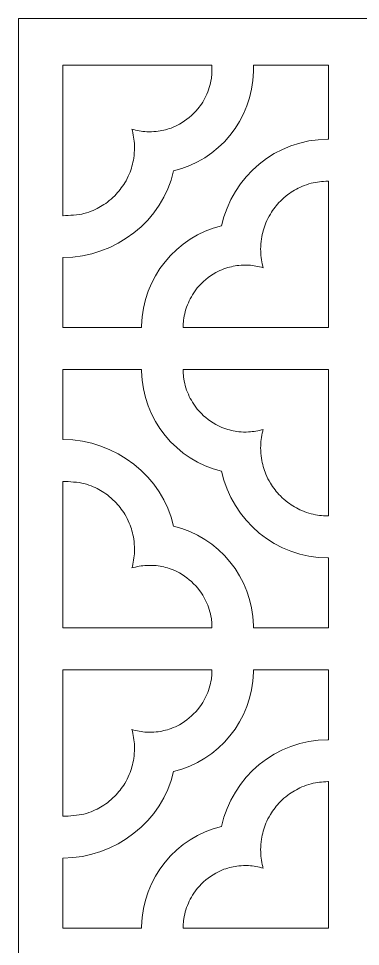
# Model space of a CAD drawing. Header units: centimetres. Extents: x 16.9 to 27.5, y -9.5 to 9.5.
# Drawn here: x 16.948 to 18.605, y 4.998 to 9.5 of the extents above; entities that cross this region are included whole.
import ezdxf

# ---------------------------------------------------------------- set-up
doc = ezdxf.new("R2010")
doc.units = ezdxf.units.CM
doc.header["$MEASUREMENT"] = 0
doc.layers.add('layer 1', color=7, linetype='Continuous')

msp = doc.modelspace()

# ---------------------------------------------------------------- linework, layer by layer
at = {"layer": 'layer 1', "color": 7, "lineweight": 9}
for points, knots in [([(16.94846, 9.5), (16.94846, 9.5), (21.62058, 9.5), (21.62058, 9.5), (21.62058, 9.5), (21.62058, 9.5), (21.62058, -9.5), (21.62058, -9.5), (21.62058, -9.5), (21.62058, -9.5), (16.94846, -9.5), (16.94846, -9.5), (16.94846, -9.5), (16.94846, -9.5), (16.94846, 9.5), (16.94846, 9.5)], [0, 0, 0, 0, 0.2, 0.2, 0.2, 0.2, 0.4, 0.4, 0.4, 0.4, 0.6, 0.6, 0.6, 0.6, 1, 1, 1, 1]), ([(17.16229, 9.27418), (17.16229, 9.27418), (17.88582, 9.27418), (17.88582, 9.27418), (17.88582, 9.27418), (17.88576, 9.26861), (17.88567, 9.24272), (17.88556, 9.24014), (17.88556, 9.24014), (17.8851, 9.22983), (17.88419, 9.21946), (17.88284, 9.20872), (17.88284, 9.20872), (17.88017, 9.19371), (17.87694, 9.17955), (17.8728, 9.16488), (17.8728, 9.16488), (17.86305, 9.13586), (17.85124, 9.11115), (17.83486, 9.08536), (17.83486, 9.08536), (17.83486, 9.08536), (17.8174, 9.06179), (17.8174, 9.06179), (17.8174, 9.06179), (17.79077, 9.03073), (17.76326, 9.00773), (17.72803, 8.98722), (17.72803, 8.98722), (17.71484, 8.98037), (17.70193, 8.97446), (17.68815, 8.96895), (17.68815, 8.96895), (17.6639, 8.96063), (17.64128, 8.95538), (17.61588, 8.9521), (17.61588, 8.9521), (17.60019, 8.95089), (17.58522, 8.95051), (17.5695, 8.95092), (17.5695, 8.95092), (17.54451, 8.95285), (17.52209, 8.95678), (17.49809, 8.96355), (17.49809, 8.96355), (17.49887, 8.96092), (17.49964, 8.95828), (17.50039, 8.95561), (17.50039, 8.95561), (17.50678, 8.92774), (17.50994, 8.90206), (17.51066, 8.87345), (17.51066, 8.87345), (17.51023, 8.8564), (17.50903, 8.8402), (17.50689, 8.82328), (17.50689, 8.82328), (17.50202, 8.79586), (17.4952, 8.77153), (17.48506, 8.74562), (17.48506, 8.74562), (17.47844, 8.73086), (17.47144, 8.71707), (17.46343, 8.70302), (17.46343, 8.70302), (17.44879, 8.67998), (17.43347, 8.66029), (17.41477, 8.64047), (17.41477, 8.64047), (17.40319, 8.62931), (17.3916, 8.61916), (17.37903, 8.60916), (17.37903, 8.60916), (17.35692, 8.59325), (17.33546, 8.58075), (17.31075, 8.56942), (17.31075, 8.56942), (17.29572, 8.56341), (17.2811, 8.5584), (17.26556, 8.55392), (17.26556, 8.55392), (17.23798, 8.54746), (17.19279, 8.54428), (17.1645, 8.54355), (17.1645, 8.54355), (17.16428, 8.54355), (17.16342, 8.54356), (17.16229, 8.54357), (17.16229, 8.54357), (17.16229, 8.54357), (17.16229, 9.27418), (17.16229, 9.27418)], [0, 0, 0, 0, 0.0416667, 0.0416667, 0.0416667, 0.0416667, 0.0833333, 0.0833333, 0.0833333, 0.0833333, 0.125, 0.125, 0.125, 0.125, 0.1666667, 0.1666667, 0.1666667, 0.1666667, 0.2083333, 0.2083333, 0.2083333, 0.2083333, 0.25, 0.25, 0.25, 0.25, 0.2916667, 0.2916667, 0.2916667, 0.2916667, 0.3333333, 0.3333333, 0.3333333, 0.3333333, 0.375, 0.375, 0.375, 0.375, 0.4166667, 0.4166667, 0.4166667, 0.4166667, 0.4583333, 0.4583333, 0.4583333, 0.4583333, 0.5, 0.5, 0.5, 0.5, 0.5416667, 0.5416667, 0.5416667, 0.5416667, 0.5833333, 0.5833333, 0.5833333, 0.5833333, 0.625, 0.625, 0.625, 0.625, 0.6666667, 0.6666667, 0.6666667, 0.6666667, 0.7083333, 0.7083333, 0.7083333, 0.7083333, 0.75, 0.75, 0.75, 0.75, 0.7916667, 0.7916667, 0.7916667, 0.7916667, 0.8333333, 0.8333333, 0.8333333, 0.8333333, 0.875, 0.875, 0.875, 0.875, 0.9166667, 0.9166667, 0.9166667, 0.9166667, 1, 1, 1, 1]), ([(18.08722, 9.27418), (18.08722, 9.27418), (18.45016, 9.27418), (18.45016, 9.27418), (18.45016, 9.27418), (18.45016, 9.27418), (18.45016, 8.91437), (18.45016, 8.91437), (18.45016, 8.91437), (18.44891, 8.91438), (18.44808, 8.91438), (18.44794, 8.91438), (18.44794, 8.91438), (18.19572, 8.91438), (17.98393, 8.7338), (17.93254, 8.49401), (17.93254, 8.49401), (17.71366, 8.44202), (17.54917, 8.2446), (17.54504, 8.00884), (17.54504, 8.00884), (17.54502, 8.00769), (17.545, 8.00431), (17.54499, 8.00057), (17.54499, 8.00057), (17.54499, 8.00057), (17.16229, 8.00057), (17.16229, 8.00057), (17.16229, 8.00057), (17.16229, 8.00057), (17.16229, 8.34043), (17.16229, 8.34043), (17.16229, 8.34043), (17.16342, 8.34043), (17.16428, 8.34042), (17.1645, 8.34042), (17.1645, 8.34042), (17.41672, 8.34042), (17.64829, 8.52101), (17.69968, 8.76079), (17.69968, 8.76079), (17.91764, 8.81257), (18.08167, 9.00855), (18.08712, 9.243), (18.08712, 9.243), (18.08716, 9.24487), (18.08719, 9.26953), (18.08722, 9.27418)], [0, 0, 0, 0, 0.0769231, 0.0769231, 0.0769231, 0.0769231, 0.1538462, 0.1538462, 0.1538462, 0.1538462, 0.2307692, 0.2307692, 0.2307692, 0.2307692, 0.3076923, 0.3076923, 0.3076923, 0.3076923, 0.3846154, 0.3846154, 0.3846154, 0.3846154, 0.4615385, 0.4615385, 0.4615385, 0.4615385, 0.5384615, 0.5384615, 0.5384615, 0.5384615, 0.6153846, 0.6153846, 0.6153846, 0.6153846, 0.6923077, 0.6923077, 0.6923077, 0.6923077, 0.7692308, 0.7692308, 0.7692308, 0.7692308, 0.8461538, 0.8461538, 0.8461538, 0.8461538, 1, 1, 1, 1]), ([(17.74639, 8.00057), (17.74643, 8.00538), (17.74648, 8.01006), (17.74655, 8.01185), (17.74655, 8.01185), (17.74696, 8.02309), (17.7479, 8.03436), (17.74938, 8.04608), (17.74938, 8.04608), (17.75205, 8.06109), (17.75528, 8.07525), (17.75942, 8.08992), (17.75942, 8.08992), (17.76917, 8.11895), (17.78098, 8.14365), (17.79736, 8.16944), (17.79736, 8.16944), (17.79736, 8.16944), (17.81482, 8.19302), (17.81482, 8.19302), (17.81482, 8.19302), (17.84145, 8.22407), (17.86896, 8.24707), (17.90419, 8.26758), (17.90419, 8.26758), (17.91738, 8.27443), (17.93029, 8.28034), (17.94407, 8.28585), (17.94407, 8.28585), (17.96832, 8.29417), (17.99095, 8.29942), (18.01634, 8.3027), (18.01634, 8.3027), (18.03203, 8.30391), (18.047, 8.30429), (18.06272, 8.30388), (18.06272, 8.30388), (18.08771, 8.30195), (18.11013, 8.29803), (18.13413, 8.29126), (18.13413, 8.29126), (18.13335, 8.29388), (18.13258, 8.29652), (18.13183, 8.29919), (18.13183, 8.29919), (18.12544, 8.32706), (18.12228, 8.35274), (18.12156, 8.38135), (18.12156, 8.38135), (18.12199, 8.3984), (18.12319, 8.4146), (18.12533, 8.43152), (18.12533, 8.43152), (18.1302, 8.45894), (18.13702, 8.48327), (18.14716, 8.50918), (18.14716, 8.50918), (18.15378, 8.52394), (18.16078, 8.53774), (18.16879, 8.55178), (18.16879, 8.55178), (18.18343, 8.57483), (18.19875, 8.59452), (18.21745, 8.61433), (18.21745, 8.61433), (18.22903, 8.62549), (18.24062, 8.63565), (18.25319, 8.64565), (18.25319, 8.64565), (18.2753, 8.66156), (18.29676, 8.67406), (18.32147, 8.68538), (18.32147, 8.68538), (18.33651, 8.69139), (18.35112, 8.6964), (18.36666, 8.70088), (18.36666, 8.70088), (18.39424, 8.70734), (18.41965, 8.71053), (18.44794, 8.71125), (18.44794, 8.71125), (18.44807, 8.71125), (18.4489, 8.71125), (18.45016, 8.71124), (18.45016, 8.71124), (18.45016, 8.71124), (18.45016, 8.00057), (18.45016, 8.00057), (18.45016, 8.00057), (18.45016, 8.00057), (17.74639, 8.00057), (17.74639, 8.00057)], [0, 0, 0, 0, 0.0416667, 0.0416667, 0.0416667, 0.0416667, 0.0833333, 0.0833333, 0.0833333, 0.0833333, 0.125, 0.125, 0.125, 0.125, 0.1666667, 0.1666667, 0.1666667, 0.1666667, 0.2083333, 0.2083333, 0.2083333, 0.2083333, 0.25, 0.25, 0.25, 0.25, 0.2916667, 0.2916667, 0.2916667, 0.2916667, 0.3333333, 0.3333333, 0.3333333, 0.3333333, 0.375, 0.375, 0.375, 0.375, 0.4166667, 0.4166667, 0.4166667, 0.4166667, 0.4583333, 0.4583333, 0.4583333, 0.4583333, 0.5, 0.5, 0.5, 0.5, 0.5416667, 0.5416667, 0.5416667, 0.5416667, 0.5833333, 0.5833333, 0.5833333, 0.5833333, 0.625, 0.625, 0.625, 0.625, 0.6666667, 0.6666667, 0.6666667, 0.6666667, 0.7083333, 0.7083333, 0.7083333, 0.7083333, 0.75, 0.75, 0.75, 0.75, 0.7916667, 0.7916667, 0.7916667, 0.7916667, 0.8333333, 0.8333333, 0.8333333, 0.8333333, 0.875, 0.875, 0.875, 0.875, 0.9166667, 0.9166667, 0.9166667, 0.9166667, 1, 1, 1, 1]), ([(18.08722, 6.54389), (18.08722, 6.54389), (18.45016, 6.54389), (18.45016, 6.54389), (18.45016, 6.54389), (18.45016, 6.54389), (18.45016, 6.8837), (18.45016, 6.8837), (18.45016, 6.8837), (18.44891, 6.8837), (18.44808, 6.8837), (18.44794, 6.8837), (18.44794, 6.8837), (18.19572, 6.8837), (17.98393, 7.06428), (17.93254, 7.30407), (17.93254, 7.30407), (17.71366, 7.35606), (17.54917, 7.55348), (17.54504, 7.78924), (17.54504, 7.78924), (17.54502, 7.79039), (17.545, 7.79377), (17.54499, 7.79751), (17.54499, 7.79751), (17.54499, 7.79751), (17.16229, 7.79751), (17.16229, 7.79751), (17.16229, 7.79751), (17.16229, 7.79751), (17.16229, 7.45765), (17.16229, 7.45765), (17.16229, 7.45765), (17.16342, 7.45765), (17.16428, 7.45765), (17.1645, 7.45765), (17.1645, 7.45765), (17.41672, 7.45765), (17.64829, 7.27707), (17.69968, 7.03728), (17.69968, 7.03728), (17.91764, 6.98551), (18.08167, 6.78953), (18.08712, 6.55508), (18.08712, 6.55508), (18.08716, 6.55321), (18.08719, 6.54854), (18.08722, 6.54389)], [0, 0, 0, 0, 0.0769231, 0.0769231, 0.0769231, 0.0769231, 0.1538462, 0.1538462, 0.1538462, 0.1538462, 0.2307692, 0.2307692, 0.2307692, 0.2307692, 0.3076923, 0.3076923, 0.3076923, 0.3076923, 0.3846154, 0.3846154, 0.3846154, 0.3846154, 0.4615385, 0.4615385, 0.4615385, 0.4615385, 0.5384615, 0.5384615, 0.5384615, 0.5384615, 0.6153846, 0.6153846, 0.6153846, 0.6153846, 0.6923077, 0.6923077, 0.6923077, 0.6923077, 0.7692308, 0.7692308, 0.7692308, 0.7692308, 0.8461538, 0.8461538, 0.8461538, 0.8461538, 1, 1, 1, 1]), ([(17.74639, 7.79751), (17.74643, 7.7927), (17.74648, 7.78802), (17.74655, 7.78622), (17.74655, 7.78622), (17.74696, 7.77499), (17.7479, 7.76371), (17.74938, 7.75199), (17.74938, 7.75199), (17.75205, 7.73699), (17.75528, 7.72282), (17.75942, 7.70815), (17.75942, 7.70815), (17.76917, 7.67913), (17.78098, 7.65442), (17.79736, 7.62863), (17.79736, 7.62863), (17.79736, 7.62863), (17.81482, 7.60506), (17.81482, 7.60506), (17.81482, 7.60506), (17.84145, 7.57401), (17.86896, 7.55101), (17.90419, 7.53049), (17.90419, 7.53049), (17.91738, 7.52365), (17.93029, 7.51774), (17.94407, 7.51223), (17.94407, 7.51223), (17.96832, 7.5039), (17.99095, 7.49865), (18.01634, 7.49537), (18.01634, 7.49537), (18.03203, 7.49416), (18.047, 7.49379), (18.06272, 7.49419), (18.06272, 7.49419), (18.08771, 7.49612), (18.11013, 7.50005), (18.13413, 7.50682), (18.13413, 7.50682), (18.13335, 7.5042), (18.13258, 7.50155), (18.13183, 7.49888), (18.13183, 7.49888), (18.12544, 7.47101), (18.12228, 7.44533), (18.12156, 7.41673), (18.12156, 7.41673), (18.12199, 7.39968), (18.12319, 7.38348), (18.12533, 7.36655), (18.12533, 7.36655), (18.1302, 7.33913), (18.13702, 7.3148), (18.14716, 7.28889), (18.14716, 7.28889), (18.15378, 7.27413), (18.16078, 7.26034), (18.16879, 7.24629), (18.16879, 7.24629), (18.18343, 7.22325), (18.19875, 7.20356), (18.21745, 7.18374), (18.21745, 7.18374), (18.22903, 7.17258), (18.24062, 7.16243), (18.25319, 7.15243), (18.25319, 7.15243), (18.2753, 7.13652), (18.29676, 7.12402), (18.32147, 7.11269), (18.32147, 7.11269), (18.33651, 7.10669), (18.35112, 7.10168), (18.36666, 7.0972), (18.36666, 7.0972), (18.39424, 7.09074), (18.41965, 7.08755), (18.44794, 7.08682), (18.44794, 7.08682), (18.44807, 7.08682), (18.4489, 7.08683), (18.45016, 7.08683), (18.45016, 7.08683), (18.45016, 7.08683), (18.45016, 7.79751), (18.45016, 7.79751), (18.45016, 7.79751), (18.45016, 7.79751), (17.74639, 7.79751), (17.74639, 7.79751)], [0, 0, 0, 0, 0.0416667, 0.0416667, 0.0416667, 0.0416667, 0.0833333, 0.0833333, 0.0833333, 0.0833333, 0.125, 0.125, 0.125, 0.125, 0.1666667, 0.1666667, 0.1666667, 0.1666667, 0.2083333, 0.2083333, 0.2083333, 0.2083333, 0.25, 0.25, 0.25, 0.25, 0.2916667, 0.2916667, 0.2916667, 0.2916667, 0.3333333, 0.3333333, 0.3333333, 0.3333333, 0.375, 0.375, 0.375, 0.375, 0.4166667, 0.4166667, 0.4166667, 0.4166667, 0.4583333, 0.4583333, 0.4583333, 0.4583333, 0.5, 0.5, 0.5, 0.5, 0.5416667, 0.5416667, 0.5416667, 0.5416667, 0.5833333, 0.5833333, 0.5833333, 0.5833333, 0.625, 0.625, 0.625, 0.625, 0.6666667, 0.6666667, 0.6666667, 0.6666667, 0.7083333, 0.7083333, 0.7083333, 0.7083333, 0.75, 0.75, 0.75, 0.75, 0.7916667, 0.7916667, 0.7916667, 0.7916667, 0.8333333, 0.8333333, 0.8333333, 0.8333333, 0.875, 0.875, 0.875, 0.875, 0.9166667, 0.9166667, 0.9166667, 0.9166667, 1, 1, 1, 1]), ([(17.16229, 6.54389), (17.16229, 6.54389), (17.88582, 6.54389), (17.88582, 6.54389), (17.88582, 6.54389), (17.88576, 6.54946), (17.88567, 6.55536), (17.88556, 6.55793), (17.88556, 6.55793), (17.8851, 6.56824), (17.88419, 6.57861), (17.88284, 6.58936), (17.88284, 6.58936), (17.88017, 6.60436), (17.87694, 6.61853), (17.8728, 6.63319), (17.8728, 6.63319), (17.86305, 6.66222), (17.85124, 6.68693), (17.83486, 6.71272), (17.83486, 6.71272), (17.83486, 6.71272), (17.8174, 6.73629), (17.8174, 6.73629), (17.8174, 6.73629), (17.79077, 6.76734), (17.76326, 6.79034), (17.72803, 6.81086), (17.72803, 6.81086), (17.71484, 6.8177), (17.70193, 6.82361), (17.68815, 6.82912), (17.68815, 6.82912), (17.6639, 6.83745), (17.64128, 6.8427), (17.61588, 6.84598), (17.61588, 6.84598), (17.60019, 6.84719), (17.58522, 6.84756), (17.5695, 6.84716), (17.5695, 6.84716), (17.54451, 6.84523), (17.52209, 6.8413), (17.49809, 6.83453), (17.49809, 6.83453), (17.49887, 6.83715), (17.49964, 6.8398), (17.50039, 6.84246), (17.50039, 6.84246), (17.50678, 6.87034), (17.50994, 6.89602), (17.51066, 6.92462), (17.51066, 6.92462), (17.51023, 6.94167), (17.50903, 6.95787), (17.50689, 6.9748), (17.50689, 6.9748), (17.50202, 7.00222), (17.4952, 7.02655), (17.48506, 7.05245), (17.48506, 7.05245), (17.47844, 7.06722), (17.47144, 7.08101), (17.46343, 7.09506), (17.46343, 7.09506), (17.44879, 7.1181), (17.43347, 7.13779), (17.41477, 7.15761), (17.41477, 7.15761), (17.40319, 7.16877), (17.3916, 7.17892), (17.37903, 7.18892), (17.37903, 7.18892), (17.35692, 7.20483), (17.33546, 7.21733), (17.31075, 7.22865), (17.31075, 7.22865), (17.29572, 7.23466), (17.2811, 7.23967), (17.26556, 7.24415), (17.26556, 7.24415), (17.23798, 7.25061), (17.19279, 7.2538), (17.1645, 7.25453), (17.1645, 7.25453), (17.16428, 7.25452), (17.16342, 7.25451), (17.16229, 7.25451), (17.16229, 7.25451), (17.16229, 7.25451), (17.16229, 6.54389), (17.16229, 6.54389)], [0, 0, 0, 0, 0.0416667, 0.0416667, 0.0416667, 0.0416667, 0.0833333, 0.0833333, 0.0833333, 0.0833333, 0.125, 0.125, 0.125, 0.125, 0.1666667, 0.1666667, 0.1666667, 0.1666667, 0.2083333, 0.2083333, 0.2083333, 0.2083333, 0.25, 0.25, 0.25, 0.25, 0.2916667, 0.2916667, 0.2916667, 0.2916667, 0.3333333, 0.3333333, 0.3333333, 0.3333333, 0.375, 0.375, 0.375, 0.375, 0.4166667, 0.4166667, 0.4166667, 0.4166667, 0.4583333, 0.4583333, 0.4583333, 0.4583333, 0.5, 0.5, 0.5, 0.5, 0.5416667, 0.5416667, 0.5416667, 0.5416667, 0.5833333, 0.5833333, 0.5833333, 0.5833333, 0.625, 0.625, 0.625, 0.625, 0.6666667, 0.6666667, 0.6666667, 0.6666667, 0.7083333, 0.7083333, 0.7083333, 0.7083333, 0.75, 0.75, 0.75, 0.75, 0.7916667, 0.7916667, 0.7916667, 0.7916667, 0.8333333, 0.8333333, 0.8333333, 0.8333333, 0.875, 0.875, 0.875, 0.875, 0.9166667, 0.9166667, 0.9166667, 0.9166667, 1, 1, 1, 1]), ([(17.16229, 6.34083), (17.16229, 6.34083), (17.88582, 6.34083), (17.88582, 6.34083), (17.88582, 6.34083), (17.88576, 6.33526), (17.88567, 6.32935), (17.88556, 6.32678), (17.88556, 6.32678), (17.8851, 6.31647), (17.88419, 6.3061), (17.88284, 6.29536), (17.88284, 6.29536), (17.88017, 6.28035), (17.87694, 6.26619), (17.8728, 6.25152), (17.8728, 6.25152), (17.86305, 6.2225), (17.85124, 6.19779), (17.83486, 6.172), (17.83486, 6.172), (17.83486, 6.172), (17.8174, 6.14842), (17.8174, 6.14842), (17.8174, 6.14842), (17.79077, 6.11737), (17.76326, 6.09437), (17.72803, 6.07386), (17.72803, 6.07386), (17.71484, 6.06701), (17.70193, 6.0611), (17.68815, 6.05559), (17.68815, 6.05559), (17.6639, 6.04727), (17.64128, 6.04202), (17.61588, 6.03874), (17.61588, 6.03874), (17.60019, 6.03753), (17.58522, 6.03715), (17.5695, 6.03756), (17.5695, 6.03756), (17.54451, 6.03949), (17.52209, 6.04341), (17.49809, 6.05018), (17.49809, 6.05018), (17.49887, 6.04756), (17.49964, 6.04492), (17.50039, 6.04225), (17.50039, 6.04225), (17.50678, 6.01438), (17.50994, 5.9887), (17.51066, 5.96009), (17.51066, 5.96009), (17.51023, 5.94304), (17.50903, 5.92684), (17.50689, 5.90992), (17.50689, 5.90992), (17.50202, 5.8825), (17.4952, 5.85817), (17.48506, 5.83226), (17.48506, 5.83226), (17.47844, 5.8175), (17.47144, 5.8037), (17.46343, 5.78966), (17.46343, 5.78966), (17.44879, 5.76662), (17.43347, 5.74693), (17.41477, 5.72711), (17.41477, 5.72711), (17.40319, 5.71595), (17.3916, 5.70579), (17.37903, 5.69579), (17.37903, 5.69579), (17.35692, 5.67988), (17.33546, 5.66739), (17.31075, 5.65606), (17.31075, 5.65606), (17.29572, 5.65005), (17.2811, 5.64504), (17.26556, 5.64056), (17.26556, 5.64056), (17.23798, 5.6341), (17.19279, 5.63091), (17.1645, 5.63019), (17.1645, 5.63019), (17.16428, 5.63019), (17.16342, 5.6302), (17.16229, 5.63021), (17.16229, 5.63021), (17.16229, 5.63021), (17.16229, 6.34083), (17.16229, 6.34083)], [0, 0, 0, 0, 0.0416667, 0.0416667, 0.0416667, 0.0416667, 0.0833333, 0.0833333, 0.0833333, 0.0833333, 0.125, 0.125, 0.125, 0.125, 0.1666667, 0.1666667, 0.1666667, 0.1666667, 0.2083333, 0.2083333, 0.2083333, 0.2083333, 0.25, 0.25, 0.25, 0.25, 0.2916667, 0.2916667, 0.2916667, 0.2916667, 0.3333333, 0.3333333, 0.3333333, 0.3333333, 0.375, 0.375, 0.375, 0.375, 0.4166667, 0.4166667, 0.4166667, 0.4166667, 0.4583333, 0.4583333, 0.4583333, 0.4583333, 0.5, 0.5, 0.5, 0.5, 0.5416667, 0.5416667, 0.5416667, 0.5416667, 0.5833333, 0.5833333, 0.5833333, 0.5833333, 0.625, 0.625, 0.625, 0.625, 0.6666667, 0.6666667, 0.6666667, 0.6666667, 0.7083333, 0.7083333, 0.7083333, 0.7083333, 0.75, 0.75, 0.75, 0.75, 0.7916667, 0.7916667, 0.7916667, 0.7916667, 0.8333333, 0.8333333, 0.8333333, 0.8333333, 0.875, 0.875, 0.875, 0.875, 0.9166667, 0.9166667, 0.9166667, 0.9166667, 1, 1, 1, 1]), ([(18.08722, 6.34083), (18.08722, 6.34083), (18.45016, 6.34083), (18.45016, 6.34083), (18.45016, 6.34083), (18.45016, 6.34083), (18.45016, 6.00101), (18.45016, 6.00101), (18.45016, 6.00101), (18.44891, 6.00101), (18.44808, 6.00102), (18.44794, 6.00102), (18.44794, 6.00102), (18.19572, 6.00102), (17.98393, 5.82043), (17.93254, 5.58065), (17.93254, 5.58065), (17.71366, 5.52866), (17.54917, 5.33124), (17.54504, 5.09547), (17.54504, 5.09547), (17.54502, 5.09432), (17.545, 5.09094), (17.54499, 5.08721), (17.54499, 5.08721), (17.54499, 5.08721), (17.16229, 5.08721), (17.16229, 5.08721), (17.16229, 5.08721), (17.16229, 5.08721), (17.16229, 5.42707), (17.16229, 5.42707), (17.16229, 5.42707), (17.16342, 5.42707), (17.16428, 5.42706), (17.1645, 5.42706), (17.1645, 5.42706), (17.41672, 5.42706), (17.64829, 5.60765), (17.69968, 5.84743), (17.69968, 5.84743), (17.91764, 5.8992), (18.08167, 6.09518), (18.08712, 6.32963), (18.08712, 6.32963), (18.08716, 6.33151), (18.08719, 6.33618), (18.08722, 6.34083)], [0, 0, 0, 0, 0.0769231, 0.0769231, 0.0769231, 0.0769231, 0.1538462, 0.1538462, 0.1538462, 0.1538462, 0.2307692, 0.2307692, 0.2307692, 0.2307692, 0.3076923, 0.3076923, 0.3076923, 0.3076923, 0.3846154, 0.3846154, 0.3846154, 0.3846154, 0.4615385, 0.4615385, 0.4615385, 0.4615385, 0.5384615, 0.5384615, 0.5384615, 0.5384615, 0.6153846, 0.6153846, 0.6153846, 0.6153846, 0.6923077, 0.6923077, 0.6923077, 0.6923077, 0.7692308, 0.7692308, 0.7692308, 0.7692308, 0.8461538, 0.8461538, 0.8461538, 0.8461538, 1, 1, 1, 1]), ([(17.74639, 5.08721), (17.74643, 5.09202), (17.74648, 5.0967), (17.74655, 5.09849), (17.74655, 5.09849), (17.74696, 5.10973), (17.7479, 5.121), (17.74938, 5.13272), (17.74938, 5.13272), (17.75205, 5.14773), (17.75528, 5.16189), (17.75942, 5.17656), (17.75942, 5.17656), (17.76917, 5.20558), (17.78098, 5.23029), (17.79736, 5.25608), (17.79736, 5.25608), (17.79736, 5.25608), (17.81482, 5.27965), (17.81482, 5.27965), (17.81482, 5.27965), (17.84145, 5.31071), (17.86896, 5.33371), (17.90419, 5.35422), (17.90419, 5.35422), (17.91738, 5.36107), (17.93029, 5.36698), (17.94407, 5.37249), (17.94407, 5.37249), (17.96832, 5.38081), (17.99095, 5.38606), (18.01634, 5.38934), (18.01634, 5.38934), (18.03203, 5.39055), (18.047, 5.39093), (18.06272, 5.39052), (18.06272, 5.39052), (18.08771, 5.38859), (18.11013, 5.38466), (18.13413, 5.37789), (18.13413, 5.37789), (18.13335, 5.38052), (18.13258, 5.38316), (18.13183, 5.38583), (18.13183, 5.38583), (18.12544, 5.4137), (18.12228, 5.43938), (18.12156, 5.46799), (18.12156, 5.46799), (18.12199, 5.48504), (18.12319, 5.50124), (18.12533, 5.51816), (18.12533, 5.51816), (18.1302, 5.54558), (18.13702, 5.56991), (18.14716, 5.59582), (18.14716, 5.59582), (18.15378, 5.61058), (18.16078, 5.62437), (18.16879, 5.63842), (18.16879, 5.63842), (18.18343, 5.66146), (18.19875, 5.68115), (18.21745, 5.70097), (18.21745, 5.70097), (18.22903, 5.71213), (18.24062, 5.72229), (18.25319, 5.73228), (18.25319, 5.73228), (18.2753, 5.7482), (18.29676, 5.76069), (18.32147, 5.77202), (18.32147, 5.77202), (18.33651, 5.77803), (18.35112, 5.78304), (18.36666, 5.78752), (18.36666, 5.78752), (18.39424, 5.79398), (18.41965, 5.79716), (18.44794, 5.79789), (18.44794, 5.79789), (18.44807, 5.79789), (18.4489, 5.79788), (18.45016, 5.79788), (18.45016, 5.79788), (18.45016, 5.79788), (18.45016, 5.08721), (18.45016, 5.08721), (18.45016, 5.08721), (18.45016, 5.08721), (17.74639, 5.08721), (17.74639, 5.08721)], [0, 0, 0, 0, 0.0416667, 0.0416667, 0.0416667, 0.0416667, 0.0833333, 0.0833333, 0.0833333, 0.0833333, 0.125, 0.125, 0.125, 0.125, 0.1666667, 0.1666667, 0.1666667, 0.1666667, 0.2083333, 0.2083333, 0.2083333, 0.2083333, 0.25, 0.25, 0.25, 0.25, 0.2916667, 0.2916667, 0.2916667, 0.2916667, 0.3333333, 0.3333333, 0.3333333, 0.3333333, 0.375, 0.375, 0.375, 0.375, 0.4166667, 0.4166667, 0.4166667, 0.4166667, 0.4583333, 0.4583333, 0.4583333, 0.4583333, 0.5, 0.5, 0.5, 0.5, 0.5416667, 0.5416667, 0.5416667, 0.5416667, 0.5833333, 0.5833333, 0.5833333, 0.5833333, 0.625, 0.625, 0.625, 0.625, 0.6666667, 0.6666667, 0.6666667, 0.6666667, 0.7083333, 0.7083333, 0.7083333, 0.7083333, 0.75, 0.75, 0.75, 0.75, 0.7916667, 0.7916667, 0.7916667, 0.7916667, 0.8333333, 0.8333333, 0.8333333, 0.8333333, 0.875, 0.875, 0.875, 0.875, 0.9166667, 0.9166667, 0.9166667, 0.9166667, 1, 1, 1, 1])]:
    msp.add_open_spline(points, degree=3, knots=knots, dxfattribs=at)

doc.saveas('drawing.dxf')
